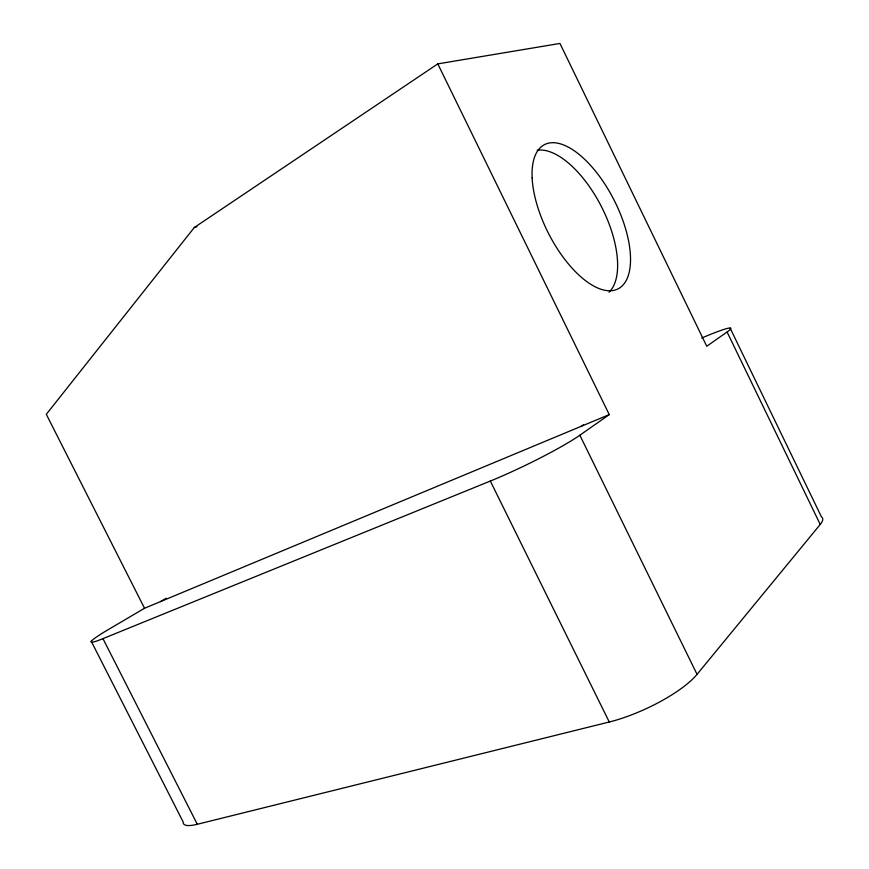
<?xml version="1.0" encoding="UTF-8"?>
<svg xmlns="http://www.w3.org/2000/svg" width="869" height="869" viewBox="0 0 869 869"><rect width="100%" height="100%" fill="white"/><g stroke="black" fill="none" stroke-linecap="round" stroke-linejoin="round"><path stroke-width="1.3" d="M194.298 227.515L46.307 414.317L144.536 608.257L609.267 414.611L437.791 63.882L194.298 227.515L196.905 226.787M91.256 641.3L183.185 822.02A55.529 11.753 -29.1 0 0 197.306 824.279L609.267 721.998A69.748 19.65 -24.9 0 0 697.047 674.355L820.238 524.442A57.463 12.524 -23.5 0 0 821.422 516.816L730.123 328.113M197.306 824.279L102.955 638.639L490.322 481.057A70.248 6.68 -25.9 0 0 579.851 435.228L609.267 414.611M820.238 524.442L727.092 331.991L706.758 346.253L559.951 43.45L437.791 63.882M581.361 426.234L583.577 424.702M160.472 601.62L166.272 598.187M144.536 608.257L108.647 629.384A55.801 3.987 -27.3 0 0 102.955 638.639M490.322 481.057L609.267 721.998M579.851 435.228L697.047 674.355M701.739 338.041A57.756 4.247 -25.5 0 1 727.092 331.991M537.194 150.261A80.372 37.193 63 0 1 601.696 207.148A80.372 37.193 63 0 1 609.028 292.223M532.143 177.917A80.958 36.78 63 0 0 608.506 290.746A80.958 36.78 63 0 0 603.108 181.458A80.958 36.78 63 0 0 532.143 177.917"/></g></svg>
